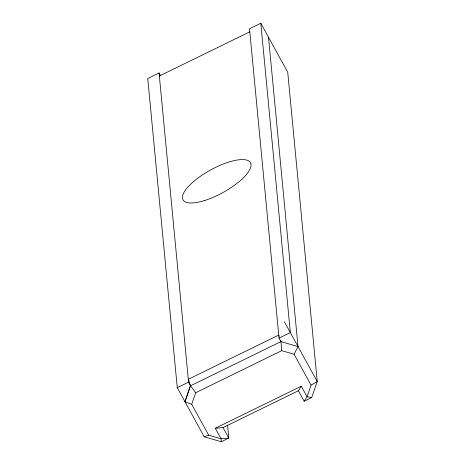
<?xml version="1.0" encoding="UTF-8"?>
<svg xmlns="http://www.w3.org/2000/svg" width="465" height="465" viewBox="0 0 465 465"><rect width="100%" height="100%" fill="white"/><g stroke="black" fill="none" stroke-linecap="round" stroke-linejoin="round"><path stroke-width="0.7" d="M184.948 401.655L190.487 385.642L188.563 382.143L159.065 72.976L147.76 78.504L177.264 387.671L204.187 436.786L221.259 441.75L228.797 438.065L227.554 425.057M190.487 385.642L184.965 401.824L191.708 404.3L208.68 435.164L221.038 438.757L228.797 438.065L223.031 427.579L215.272 428.271L221.038 438.757L221.259 441.75M191.708 404.3L195.719 392.704L281.744 350.662L294.101 354.254L311.073 385.125L307.063 396.715L304.162 401.231L298.396 390.745L301.297 386.229L307.063 396.715L311.701 397.552L317.24 381.533L287.725 72.203L260.813 23.25L249.507 28.778L279.023 338.107L280.947 341.606L281.744 350.662M294.101 354.254L298.019 346.57L268.503 37.235M311.073 385.125L317.24 381.533L284.371 321.751M159.356 76.01L249.798 31.806M177.264 387.671L188.563 382.143M279.023 338.107L290.329 332.585L260.813 23.25M279.174 336.381L278.733 335.079L188.29 379.277L190.505 385.805L280.947 341.606L298.019 346.57M215.272 428.271L301.297 386.229M223.031 427.579L298.396 390.745M304.162 401.231L311.701 397.552M204.187 436.786L208.68 435.164M190.505 385.805L195.719 392.704M159.065 72.976L160.669 75.888M280.505 340.299L280.947 341.606M204.931 200.409A38.519 12.857 -28.8 0 0 250.536 162.826A38.519 12.857 -28.8 0 0 194.725 180.606A38.519 12.857 -28.8 0 0 204.931 200.409"/></g></svg>
